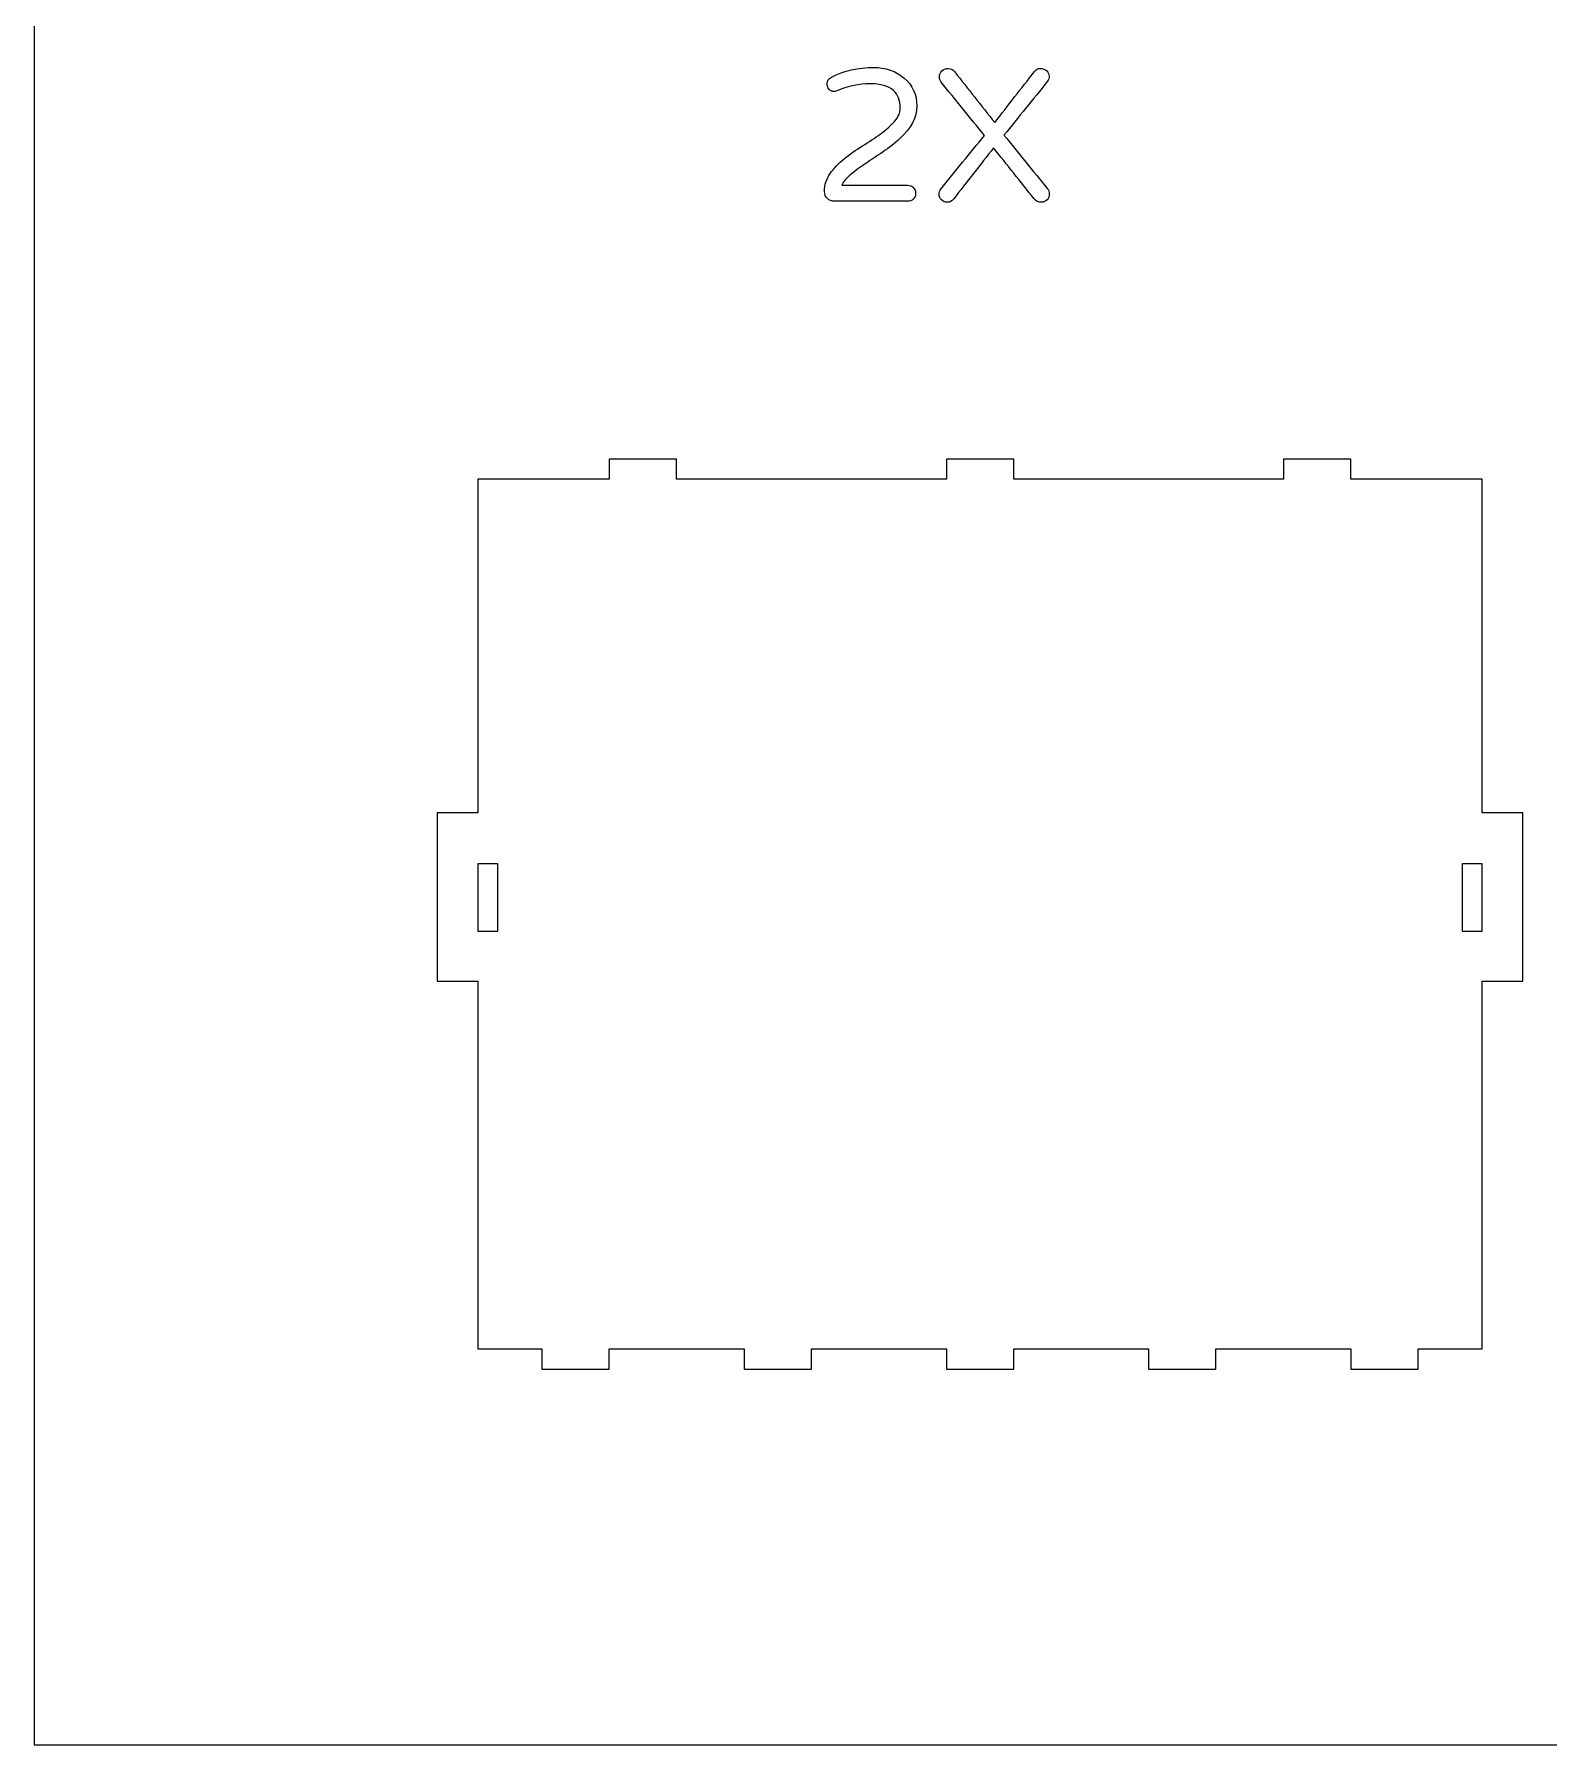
# Model space of a CAD drawing. Header units: inches. Extents: x -4260 to 4460, y -2370 to 2570.
# Drawn here: x -4260 to -2013, y -2370 to 168 of the extents above; entities that cross this region are included whole.
import ezdxf

# ---------------------------------------------------------------- set-up
doc = ezdxf.new("R2010")
doc.units = ezdxf.units.IN
doc.header["$MEASUREMENT"] = 0
doc.layers.add('Default', color=7, linetype='Continuous')

# ---------------------------------------------------------------- blocks, each defined once
blk = doc.blocks.new('block 403')
at = {"layer": 'Default', "color": 18, "lineweight": 20, "true_color": 0x000000}
blk.add_lwpolyline([(-2806.8, -492.3), (-2806.8, -462.7)], dxfattribs=at)
blk = doc.blocks.new('block 404')
at = {"layer": 'Default', "color": 18, "lineweight": 20, "true_color": 0x000000}
blk.add_lwpolyline([(-2806.8, -462.7), (-2906.7, -462.7), (-2906.7, -492.3)], dxfattribs=at)
blk = doc.blocks.new('block 405')
at = {"layer": 'Default', "color": 18, "lineweight": 20, "true_color": 0x000000}
blk.add_lwpolyline([(-2906.7, -492.3), (-3307.2, -492.3)], dxfattribs=at)
blk = doc.blocks.new('block 406')
at = {"layer": 'Default', "color": 18, "lineweight": 20, "true_color": 0x000000}
blk.add_lwpolyline([(-3307.2, -492.3), (-3307.2, -462.7), (-3407.1, -462.7)], dxfattribs=at)
blk = doc.blocks.new('block 407')
at = {"layer": 'Default', "color": 18, "lineweight": 20, "true_color": 0x000000}
blk.add_lwpolyline([(-3407.1, -462.7), (-3407.1, -492.3)], dxfattribs=at)
blk = doc.blocks.new('block 408')
at = {"layer": 'Default', "color": 18, "lineweight": 20, "true_color": 0x000000}
blk.add_lwpolyline([(-3407.1, -492.3), (-3601.9, -492.3)], dxfattribs=at)
blk = doc.blocks.new('block 409')
at = {"layer": 'Default', "color": 18, "lineweight": 20, "true_color": 0x000000}
blk.add_lwpolyline([(-3601.9, -492.3), (-3601.9, -987.6)], dxfattribs=at)
blk = doc.blocks.new('block 410')
at = {"layer": 'Default', "color": 18, "lineweight": 20, "true_color": 0x000000}
blk.add_lwpolyline([(-3601.9, -987.6), (-3662, -987.6), (-3662, -1237.4)], dxfattribs=at)
blk = doc.blocks.new('block 411')
at = {"layer": 'Default', "color": 18, "lineweight": 20, "true_color": 0x000000}
blk.add_lwpolyline([(-3662, -1237.4), (-3601.9, -1237.4)], dxfattribs=at)
blk = doc.blocks.new('block 412')
at = {"layer": 'Default', "color": 18, "lineweight": 20, "true_color": 0x000000}
blk.add_lwpolyline([(-3601.9, -1237.4), (-3601.9, -1782.6)], dxfattribs=at)
blk = doc.blocks.new('block 413')
at = {"layer": 'Default', "color": 18, "lineweight": 20, "true_color": 0x000000}
blk.add_lwpolyline([(-3601.9, -1782.6), (-3507, -1782.6)], dxfattribs=at)
blk = doc.blocks.new('block 414')
at = {"layer": 'Default', "color": 18, "lineweight": 20, "true_color": 0x000000}
blk.add_lwpolyline([(-3507, -1782.6), (-3507, -1813.1)], dxfattribs=at)
blk = doc.blocks.new('block 415')
at = {"layer": 'Default', "color": 18, "lineweight": 20, "true_color": 0x000000}
blk.add_lwpolyline([(-3507, -1813.1), (-3407.1, -1813.1), (-3407.1, -1782.6)], dxfattribs=at)
blk = doc.blocks.new('block 416')
at = {"layer": 'Default', "color": 18, "lineweight": 20, "true_color": 0x000000}
blk.add_lwpolyline([(-3407.1, -1782.6), (-3206.5, -1782.6)], dxfattribs=at)
blk = doc.blocks.new('block 417')
at = {"layer": 'Default', "color": 18, "lineweight": 20, "true_color": 0x000000}
blk.add_lwpolyline([(-3206.5, -1782.6), (-3206.5, -1813.1)], dxfattribs=at)
blk = doc.blocks.new('block 418')
at = {"layer": 'Default', "color": 18, "lineweight": 20, "true_color": 0x000000}
blk.add_lwpolyline([(-3206.5, -1813.1), (-3106.6, -1813.1), (-3106.6, -1782.6)], dxfattribs=at)
blk = doc.blocks.new('block 419')
at = {"layer": 'Default', "color": 18, "lineweight": 20, "true_color": 0x000000}
blk.add_lwpolyline([(-3106.6, -1782.6), (-2906.7, -1782.6)], dxfattribs=at)
blk = doc.blocks.new('block 420')
at = {"layer": 'Default', "color": 18, "lineweight": 20, "true_color": 0x000000}
blk.add_lwpolyline([(-2906.7, -1782.6), (-2906.7, -1813.1), (-2806.8, -1813.1)], dxfattribs=at)
blk = doc.blocks.new('block 421')
at = {"layer": 'Default', "color": 18, "lineweight": 20, "true_color": 0x000000}
blk.add_lwpolyline([(-2806.8, -1813.1), (-2806.8, -1782.6)], dxfattribs=at)
blk = doc.blocks.new('block 422')
at = {"layer": 'Default', "color": 18, "lineweight": 20, "true_color": 0x000000}
blk.add_lwpolyline([(-2806.8, -1782.6), (-2607, -1782.6)], dxfattribs=at)
blk = doc.blocks.new('block 423')
at = {"layer": 'Default', "color": 18, "lineweight": 20, "true_color": 0x000000}
blk.add_lwpolyline([(-2607, -1782.6), (-2607, -1813.1)], dxfattribs=at)
blk = doc.blocks.new('block 424')
at = {"layer": 'Default', "color": 18, "lineweight": 20, "true_color": 0x000000}
blk.add_lwpolyline([(-2607, -1813.1), (-2507.1, -1813.1), (-2507.1, -1782.6)], dxfattribs=at)
blk = doc.blocks.new('block 425')
at = {"layer": 'Default', "color": 18, "lineweight": 20, "true_color": 0x000000}
blk.add_lwpolyline([(-2507.1, -1782.6), (-2306.5, -1782.6)], dxfattribs=at)
blk = doc.blocks.new('block 426')
at = {"layer": 'Default', "color": 18, "lineweight": 20, "true_color": 0x000000}
blk.add_lwpolyline([(-2306.5, -1782.6), (-2306.5, -1813.1), (-2206.6, -1813.1)], dxfattribs=at)
blk = doc.blocks.new('block 427')
at = {"layer": 'Default', "color": 18, "lineweight": 20, "true_color": 0x000000}
blk.add_lwpolyline([(-2206.6, -1813.1), (-2206.6, -1782.6)], dxfattribs=at)
blk = doc.blocks.new('block 428')
at = {"layer": 'Default', "color": 18, "lineweight": 20, "true_color": 0x000000}
blk.add_lwpolyline([(-2206.6, -1782.6), (-2111.7, -1782.6)], dxfattribs=at)
blk = doc.blocks.new('block 429')
at = {"layer": 'Default', "color": 18, "lineweight": 20, "true_color": 0x000000}
blk.add_lwpolyline([(-2111.7, -1782.6), (-2111.7, -1237.4)], dxfattribs=at)
blk = doc.blocks.new('block 430')
at = {"layer": 'Default', "color": 18, "lineweight": 20, "true_color": 0x000000}
blk.add_lwpolyline([(-2111.7, -1237.4), (-2051.6, -1237.4), (-2051.6, -987.6), (-2111.7, -987.6), (-2111.7, -492.3)], dxfattribs=at)
blk = doc.blocks.new('block 431')
at = {"layer": 'Default', "color": 18, "lineweight": 20, "true_color": 0x000000}
blk.add_lwpolyline([(-2111.7, -492.3), (-2306.5, -492.3)], dxfattribs=at)
blk = doc.blocks.new('block 432')
at = {"layer": 'Default', "color": 18, "lineweight": 20, "true_color": 0x000000}
blk.add_lwpolyline([(-2306.5, -492.3), (-2306.5, -462.7), (-2406.4, -462.7)], dxfattribs=at)
blk = doc.blocks.new('block 433')
at = {"layer": 'Default', "color": 18, "lineweight": 20, "true_color": 0x000000}
blk.add_lwpolyline([(-2406.4, -462.7), (-2406.4, -492.3)], dxfattribs=at)
blk = doc.blocks.new('block 434')
at = {"layer": 'Default', "color": 18, "lineweight": 20, "true_color": 0x000000}
blk.add_lwpolyline([(-2406.4, -492.3), (-2806.8, -492.3)], dxfattribs=at)
blk = doc.blocks.new('block 435')
at = {"layer": 'Default', "color": 18, "lineweight": 20, "true_color": 0x000000}
blk.add_lwpolyline([(-2141.4, -1162.9), (-2111.7, -1162.9), (-2111.7, -1063), (-2141.4, -1063), (-2141.4, -1162.9)], dxfattribs=at)
blk = doc.blocks.new('block 436')
at = {"layer": 'Default', "color": 18, "lineweight": 20, "true_color": 0x000000}
blk.add_lwpolyline([(-3572.2, -1063), (-3601.9, -1063), (-3601.9, -1162.9), (-3572.2, -1162.9), (-3572.2, -1063)], dxfattribs=at)
blk = doc.blocks.new('block 437')
at = {"layer": 'Default', "color": 18, "lineweight": 25, "true_color": 0x000000}
blk.add_open_spline([(-2955.8, -59.8), (-2953.5, -62.1), (-2952.3, -65), (-2952.3, -68.4)], degree=3, dxfattribs=at)
blk = doc.blocks.new('block 438')
at = {"layer": 'Default', "color": 18, "lineweight": 25, "true_color": 0x000000}
blk.add_open_spline([(-2952.3, -68.4), (-2952.3, -71.7), (-2953.5, -74.5), (-2955.8, -76.8)], degree=3, dxfattribs=at)
blk = doc.blocks.new('block 439')
at = {"layer": 'Default', "color": 18, "lineweight": 25, "true_color": 0x000000}
blk.add_open_spline([(-2955.8, -76.8), (-2958.1, -79), (-2961, -80.1), (-2964.4, -80.1)], degree=3, dxfattribs=at)
blk = doc.blocks.new('block 440')
at = {"layer": 'Default', "color": 18, "lineweight": 25, "true_color": 0x000000}
blk.add_open_spline([(-2964.4, -80.1), (-3000.5, -80.1), (-3036.5, -80.1), (-3072.6, -80.1)], degree=3, dxfattribs=at)
blk = doc.blocks.new('block 441')
at = {"layer": 'Default', "color": 18, "lineweight": 25, "true_color": 0x000000}
blk.add_open_spline([(-3072.6, -80.1), (-3076.9, -80.1), (-3080.5, -78.8), (-3083.3, -76.1)], degree=3, dxfattribs=at)
blk = doc.blocks.new('block 442')
at = {"layer": 'Default', "color": 18, "lineweight": 25, "true_color": 0x000000}
blk.add_open_spline([(-3083.3, -76.1), (-3086.1, -73.4), (-3087.5, -69.9), (-3087.5, -65.6)], degree=3, dxfattribs=at)
blk = doc.blocks.new('block 443')
at = {"layer": 'Default', "color": 18, "lineweight": 25, "true_color": 0x000000}
blk.add_open_spline([(-3087.5, -65.6), (-3087.5, -55.6), (-3084.7, -46.8), (-3079.2, -38.9)], degree=3, dxfattribs=at)
blk = doc.blocks.new('block 444')
at = {"layer": 'Default', "color": 18, "lineweight": 25, "true_color": 0x000000}
blk.add_open_spline([(-3079.2, -38.9), (-3073.7, -31.1), (-3066.8, -23.8), (-3058.5, -17)], degree=3, dxfattribs=at)
blk = doc.blocks.new('block 445')
at = {"layer": 'Default', "color": 18, "lineweight": 25, "true_color": 0x000000}
blk.add_open_spline([(-3058.5, -17), (-3050.1, -10.3), (-3041.1, -3.9), (-3031.4, 2)], degree=3, dxfattribs=at)
blk = doc.blocks.new('block 446')
at = {"layer": 'Default', "color": 18, "lineweight": 25, "true_color": 0x000000}
blk.add_open_spline([(-3031.4, 2), (-3021.7, 8), (-3012.7, 14), (-3004.3, 20)], degree=3, dxfattribs=at)
blk = doc.blocks.new('block 447')
at = {"layer": 'Default', "color": 18, "lineweight": 25, "true_color": 0x000000}
blk.add_open_spline([(-3004.3, 20), (-2996, 26), (-2989.1, 32.1), (-2983.6, 38.5)], degree=3, dxfattribs=at)
blk = doc.blocks.new('block 448')
at = {"layer": 'Default', "color": 18, "lineweight": 25, "true_color": 0x000000}
blk.add_open_spline([(-2983.6, 38.5), (-2978.1, 44.9), (-2975.3, 51.2), (-2975.3, 57.6)], degree=3, dxfattribs=at)
blk = doc.blocks.new('block 449')
at = {"layer": 'Default', "color": 18, "lineweight": 25, "true_color": 0x000000}
blk.add_open_spline([(-2975.3, 57.6), (-2975.3, 63.9), (-2976.1, 69.2), (-2977.7, 73.4)], degree=3, dxfattribs=at)
blk = doc.blocks.new('block 450')
at = {"layer": 'Default', "color": 18, "lineweight": 25, "true_color": 0x000000}
blk.add_open_spline([(-2977.7, 73.4), (-2979.3, 77.6), (-2981.8, 81.2), (-2985.1, 84.2)], degree=3, dxfattribs=at)
blk = doc.blocks.new('block 451')
at = {"layer": 'Default', "color": 18, "lineweight": 25, "true_color": 0x000000}
blk.add_open_spline([(-2985.1, 84.2), (-2992.6, 91), (-3004.1, 94.3), (-3019.6, 94.3)], degree=3, dxfattribs=at)
blk = doc.blocks.new('block 452')
at = {"layer": 'Default', "color": 18, "lineweight": 25, "true_color": 0x000000}
blk.add_open_spline([(-3019.6, 94.3), (-3036.3, 94.3), (-3052.3, 91), (-3067.6, 84.2)], degree=3, dxfattribs=at)
blk = doc.blocks.new('block 453')
at = {"layer": 'Default', "color": 18, "lineweight": 25, "true_color": 0x000000}
blk.add_open_spline([(-3067.6, 84.2), (-3069.5, 83.3), (-3071.6, 82.8), (-3074, 82.8)], degree=3, dxfattribs=at)
blk = doc.blocks.new('block 454')
at = {"layer": 'Default', "color": 18, "lineweight": 25, "true_color": 0x000000}
blk.add_open_spline([(-3074, 82.8), (-3076.5, 82.8), (-3078.7, 83.9), (-3080.6, 85.9)], degree=3, dxfattribs=at)
blk = doc.blocks.new('block 455')
at = {"layer": 'Default', "color": 18, "lineweight": 25, "true_color": 0x000000}
blk.add_open_spline([(-3080.6, 85.9), (-3082.6, 88), (-3083.6, 91), (-3083.6, 94.9)], degree=3, dxfattribs=at)
blk = doc.blocks.new('block 456')
at = {"layer": 'Default', "color": 18, "lineweight": 25, "true_color": 0x000000}
blk.add_open_spline([(-3083.6, 94.9), (-3083.6, 98.8), (-3081.5, 101.9), (-3077.4, 104.1)], degree=3, dxfattribs=at)
blk = doc.blocks.new('block 457')
at = {"layer": 'Default', "color": 18, "lineweight": 25, "true_color": 0x000000}
blk.add_open_spline([(-3077.4, 104.1), (-3058.3, 113.7), (-3037.6, 118.5), (-3015.1, 118.5)], degree=3, dxfattribs=at)
blk = doc.blocks.new('block 458')
at = {"layer": 'Default', "color": 18, "lineweight": 25, "true_color": 0x000000}
blk.add_open_spline([(-3015.1, 118.5), (-2996.8, 118.5), (-2981.6, 113.2), (-2969.4, 102.7)], degree=3, dxfattribs=at)
blk = doc.blocks.new('block 459')
at = {"layer": 'Default', "color": 18, "lineweight": 25, "true_color": 0x000000}
blk.add_open_spline([(-2969.4, 102.7), (-2956.9, 92.1), (-2950.6, 78.3), (-2950.6, 61.5)], degree=3, dxfattribs=at)
blk = doc.blocks.new('block 460')
at = {"layer": 'Default', "color": 18, "lineweight": 25, "true_color": 0x000000}
blk.add_open_spline([(-2950.6, 61.5), (-2950.6, 44.5), (-2959.1, 28.1), (-2976.1, 12.4)], degree=3, dxfattribs=at)
blk = doc.blocks.new('block 461')
at = {"layer": 'Default', "color": 18, "lineweight": 25, "true_color": 0x000000}
blk.add_open_spline([(-2976.1, 12.4), (-2983.6, 5.7), (-2991.8, -0.7), (-3000.7, -6.7)], degree=3, dxfattribs=at)
blk = doc.blocks.new('block 462')
at = {"layer": 'Default', "color": 18, "lineweight": 25, "true_color": 0x000000}
blk.add_open_spline([(-3000.7, -6.7), (-3009.6, -12.6), (-3018.1, -18.4), (-3026.4, -23.9)], degree=3, dxfattribs=at)
blk = doc.blocks.new('block 463')
at = {"layer": 'Default', "color": 18, "lineweight": 25, "true_color": 0x000000}
blk.add_open_spline([(-3026.4, -23.9), (-3034.6, -29.4), (-3042, -34.8), (-3048.5, -40.2)], degree=3, dxfattribs=at)
blk = doc.blocks.new('block 464')
at = {"layer": 'Default', "color": 18, "lineweight": 25, "true_color": 0x000000}
blk.add_open_spline([(-3048.5, -40.2), (-3055.1, -45.5), (-3059.5, -50.9), (-3062, -56.3)], degree=3, dxfattribs=at)
blk = doc.blocks.new('block 465')
at = {"layer": 'Default', "color": 18, "lineweight": 25, "true_color": 0x000000}
blk.add_open_spline([(-3062, -56.3), (-3029.4, -56.3), (-2996.9, -56.3), (-2964.4, -56.3)], degree=3, dxfattribs=at)
blk = doc.blocks.new('block 466')
at = {"layer": 'Default', "color": 18, "lineweight": 25, "true_color": 0x000000}
blk.add_open_spline([(-2964.4, -56.3), (-2961, -56.3), (-2958.1, -57.5), (-2955.8, -59.8)], degree=3, dxfattribs=at)
blk = doc.blocks.new('block 467')
at = {"layer": 'Default', "color": 18, "lineweight": 25, "true_color": 0x000000}
blk.add_open_spline([(-2756.5, -61.6), (-2754.8, -63.7), (-2754, -66.3), (-2754, -69.3)], degree=3, dxfattribs=at)
blk = doc.blocks.new('block 468')
at = {"layer": 'Default', "color": 18, "lineweight": 25, "true_color": 0x000000}
blk.add_open_spline([(-2754, -69.3), (-2754, -72.4), (-2755.1, -75.2), (-2757.3, -77.8)], degree=3, dxfattribs=at)
blk = doc.blocks.new('block 469')
at = {"layer": 'Default', "color": 18, "lineweight": 25, "true_color": 0x000000}
blk.add_open_spline([(-2757.3, -77.8), (-2759.6, -80.3), (-2762.2, -81.5), (-2765.2, -81.5)], degree=3, dxfattribs=at)
blk = doc.blocks.new('block 470')
at = {"layer": 'Default', "color": 18, "lineweight": 25, "true_color": 0x000000}
blk.add_open_spline([(-2765.2, -81.5), (-2770.3, -81.5), (-2774.1, -79.8), (-2776.7, -76.2)], degree=3, dxfattribs=at)
blk = doc.blocks.new('block 471')
at = {"layer": 'Default', "color": 18, "lineweight": 25, "true_color": 0x000000}
blk.add_open_spline([(-2776.7, -76.2), (-2796.7, -51.1), (-2816.7, -25.9), (-2836.7, -0.8)], degree=3, dxfattribs=at)
blk = doc.blocks.new('block 472')
at = {"layer": 'Default', "color": 18, "lineweight": 25, "true_color": 0x000000}
blk.add_open_spline([(-2836.7, -0.8), (-2856.5, -26), (-2876.2, -51.3), (-2895.9, -76.5)], degree=3, dxfattribs=at)
blk = doc.blocks.new('block 473')
at = {"layer": 'Default', "color": 18, "lineweight": 25, "true_color": 0x000000}
blk.add_open_spline([(-2895.9, -76.5), (-2898.7, -79.9), (-2901.9, -81.5), (-2905.3, -81.5)], degree=3, dxfattribs=at)
blk = doc.blocks.new('block 474')
at = {"layer": 'Default', "color": 18, "lineweight": 25, "true_color": 0x000000}
blk.add_open_spline([(-2905.3, -81.5), (-2908.8, -81.5), (-2911.7, -80.4), (-2914, -78)], degree=3, dxfattribs=at)
blk = doc.blocks.new('block 475')
at = {"layer": 'Default', "color": 18, "lineweight": 25, "true_color": 0x000000}
blk.add_open_spline([(-2914, -78), (-2916.3, -75.7), (-2917.5, -73), (-2917.5, -69.9)], degree=3, dxfattribs=at)
blk = doc.blocks.new('block 476')
at = {"layer": 'Default', "color": 18, "lineweight": 25, "true_color": 0x000000}
blk.add_open_spline([(-2917.5, -69.9), (-2917.5, -66.8), (-2916.7, -64.2), (-2915, -61.9)], degree=3, dxfattribs=at)
blk = doc.blocks.new('block 477')
at = {"layer": 'Default', "color": 18, "lineweight": 25, "true_color": 0x000000}
blk.add_open_spline([(-2915, -61.9), (-2893.4, -35.4), (-2871.8, -8.8), (-2850.2, 17.7)], degree=3, dxfattribs=at)
blk = doc.blocks.new('block 478')
at = {"layer": 'Default', "color": 18, "lineweight": 25, "true_color": 0x000000}
blk.add_open_spline([(-2850.2, 17.7), (-2871.6, 44.1), (-2893, 70.5), (-2914.4, 96.9)], degree=3, dxfattribs=at)
blk = doc.blocks.new('block 479')
at = {"layer": 'Default', "color": 18, "lineweight": 25, "true_color": 0x000000}
blk.add_open_spline([(-2914.4, 96.9), (-2916.1, 99.1), (-2917, 101.9), (-2917, 105.1)], degree=3, dxfattribs=at)
blk = doc.blocks.new('block 480')
at = {"layer": 'Default', "color": 18, "lineweight": 25, "true_color": 0x000000}
blk.add_open_spline([(-2917, 105.1), (-2917, 108.4), (-2915.8, 111.2), (-2913.4, 113.5)], degree=3, dxfattribs=at)
blk = doc.blocks.new('block 481')
at = {"layer": 'Default', "color": 18, "lineweight": 25, "true_color": 0x000000}
blk.add_open_spline([(-2913.4, 113.5), (-2911.1, 115.9), (-2907.9, 117), (-2903.9, 117)], degree=3, dxfattribs=at)
blk = doc.blocks.new('block 482')
at = {"layer": 'Default', "color": 18, "lineweight": 25, "true_color": 0x000000}
blk.add_open_spline([(-2903.9, 117), (-2899.9, 117), (-2896.7, 115.4), (-2894.2, 112)], degree=3, dxfattribs=at)
blk = doc.blocks.new('block 483')
at = {"layer": 'Default', "color": 18, "lineweight": 25, "true_color": 0x000000}
blk.add_open_spline([(-2894.2, 112), (-2874.5, 86.9), (-2854.8, 61.9), (-2835, 36.8)], degree=3, dxfattribs=at)
blk = doc.blocks.new('block 484')
at = {"layer": 'Default', "color": 18, "lineweight": 25, "true_color": 0x000000}
blk.add_open_spline([(-2835, 36.8), (-2815.3, 62.1), (-2795.6, 87.3), (-2775.9, 112.6)], degree=3, dxfattribs=at)
blk = doc.blocks.new('block 485')
at = {"layer": 'Default', "color": 18, "lineweight": 25, "true_color": 0x000000}
blk.add_open_spline([(-2775.9, 112.6), (-2773.8, 115.6), (-2770.9, 117), (-2767.2, 117)], degree=3, dxfattribs=at)
blk = doc.blocks.new('block 486')
at = {"layer": 'Default', "color": 18, "lineweight": 25, "true_color": 0x000000}
blk.add_open_spline([(-2767.2, 117), (-2763.4, 117), (-2760.3, 115.9), (-2757.9, 113.5)], degree=3, dxfattribs=at)
blk = doc.blocks.new('block 487')
at = {"layer": 'Default', "color": 18, "lineweight": 25, "true_color": 0x000000}
blk.add_open_spline([(-2757.9, 113.5), (-2755.5, 111.2), (-2754.3, 108.5), (-2754.3, 105.5)], degree=3, dxfattribs=at)
blk = doc.blocks.new('block 488')
at = {"layer": 'Default', "color": 18, "lineweight": 25, "true_color": 0x000000}
blk.add_open_spline([(-2754.3, 105.5), (-2754.3, 102.6), (-2755, 100), (-2756.5, 98)], degree=3, dxfattribs=at)
blk = doc.blocks.new('block 489')
at = {"layer": 'Default', "color": 18, "lineweight": 25, "true_color": 0x000000}
blk.add_open_spline([(-2756.5, 98), (-2778.1, 71.3), (-2799.7, 44.7), (-2821.3, 18)], degree=3, dxfattribs=at)
blk = doc.blocks.new('block 490')
at = {"layer": 'Default', "color": 18, "lineweight": 25, "true_color": 0x000000}
blk.add_open_spline([(-2821.3, 18), (-2799.7, -8.5), (-2778.1, -35.1), (-2756.5, -61.6)], degree=3, dxfattribs=at)
blk = doc.blocks.new('block 645')
at = {"layer": 'Default', "color": 18, "lineweight": 25, "true_color": 0x000000}
blk.add_lwpolyline([(-4260.1, -2370.3), (4459.8, -2370.3), (4459.8, 2569.9), (-4260.1, 2569.9), (-4260.1, -2370.3)], dxfattribs=at)

msp = doc.modelspace()

# ---------------------------------------------------------------- block references
at = {"layer": 'Default'}
for name in ['block 645', 'block 456', 'block 457', 'block 458', 'block 459', 'block 480', 'block 479', 'block 481', 'block 482', 'block 483', 'block 484', 'block 485', 'block 486', 'block 487', 'block 488', 'block 455', 'block 454', 'block 453', 'block 452', 'block 451', 'block 450', 'block 478', 'block 489', 'block 448', 'block 449', 'block 460', 'block 447', 'block 445', 'block 446', 'block 461', 'block 477', 'block 490', 'block 444', 'block 463', 'block 462', 'block 472', 'block 471', 'block 443', 'block 464', 'block 442', 'block 441', 'block 465', 'block 466', 'block 437', 'block 438', 'block 476', 'block 475', 'block 468', 'block 467', 'block 440', 'block 439', 'block 474', 'block 473', 'block 470', 'block 469', 'block 406', 'block 407', 'block 404', 'block 403', 'block 432', 'block 433', 'block 408', 'block 409', 'block 405', 'block 434', 'block 431', 'block 430', 'block 410', 'block 436', 'block 435', 'block 411', 'block 412', 'block 429', 'block 413', 'block 414', 'block 415', 'block 416', 'block 417', 'block 418', 'block 419', 'block 420', 'block 421', 'block 422', 'block 423', 'block 424', 'block 425', 'block 426', 'block 427', 'block 428']:
    msp.add_blockref(name, (0, 0), dxfattribs=at)

doc.saveas('drawing.dxf')
